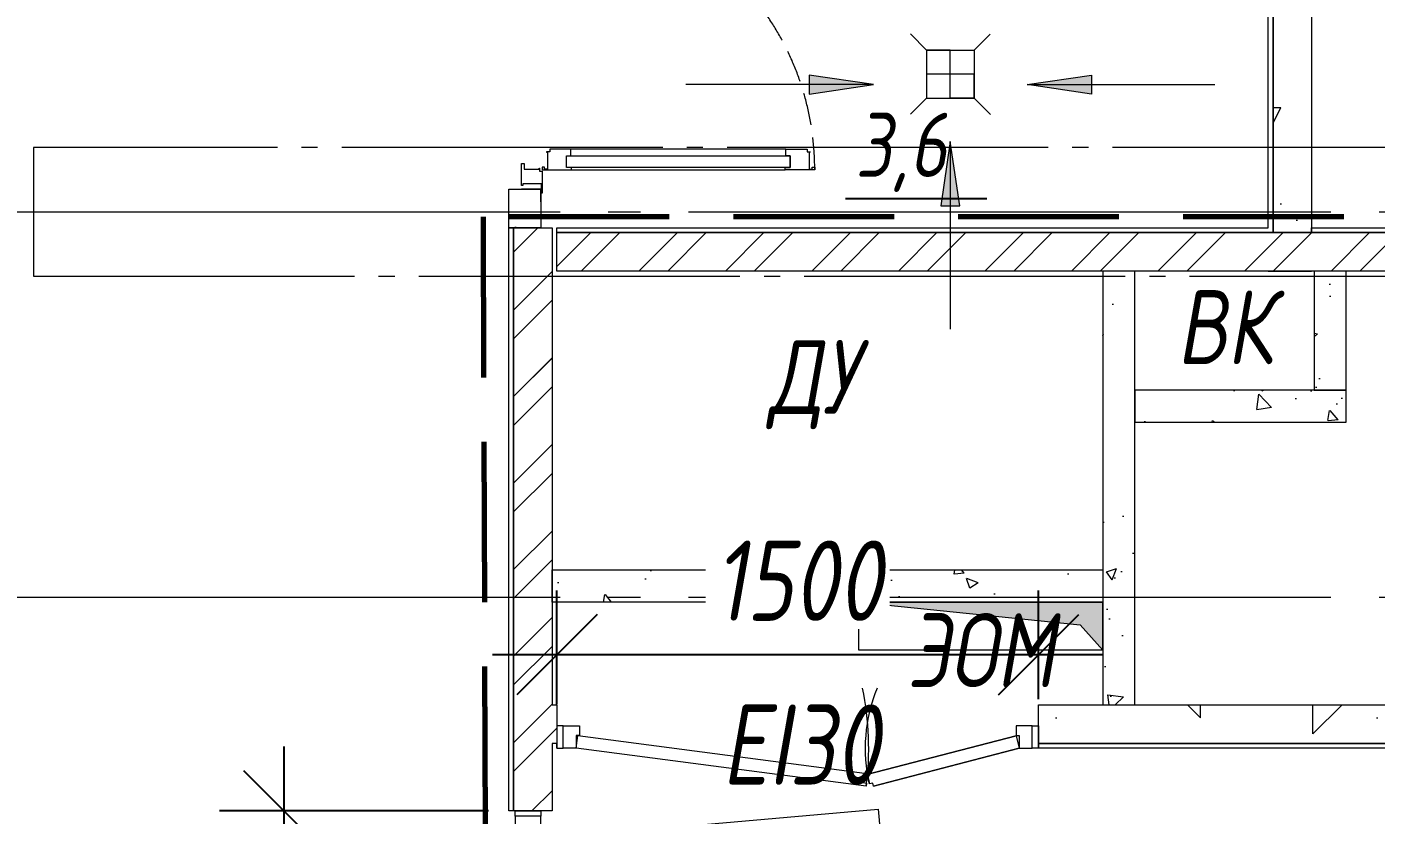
# Model space of a CAD drawing. Header units: millimetres. Extents: x -85420 to 1195317, y -69347 to 470418.
# Drawn here: x 484146 to 488344, y 56901 to 59352 of the extents above; entities that cross this region are included whole.
import ezdxf
from ezdxf.enums import TextEntityAlignment as Align

# ---------------------------------------------------------------- set-up
doc = ezdxf.new("R2010")
doc.units = ezdxf.units.MM
for name, pattern in [('ACAD_ISO03W100', [30, 12, -18]), ('GOST2.303 6', [12, 8, -1.5, 1, -1.5]), ('ГОСТ 2.303 4', [7, 5, -2, 0]), ('ГОСТ 2.303 5', [24, 20, -1.5, 1, -1.5]), ('ГОСТ 2.303 6', [12, 8, -1.5, 1, -1.5]), ('осевая', [50.800000000000004, 31.75, -6.35, 6.35, -6.35])]:
    doc.linetypes.add(name, pattern=pattern)
for name, color, linetype, lineweight in [('!М_Двери', 7, 'Continuous', 15), ('!М_Отверстия в перекрытиях', 253, 'Continuous', 15), ('!М_Перегородки_пеноблок', 7, 'Continuous', 20), ('!ФС_Ригели_балки', 251, 'ГОСТ 2.303 6', 15), ('+АР_Осевые линии', 252, 'GOST2.303 6', 9), ('АР_Двери', 7, 'Continuous', 0), ('АР_Трап', 252, 'Continuous', 0), ('АР_штриховка несущих стен', 250, 'Continuous', 0), ('СПДС_+АР_Стены', 250, 'Continuous', 20), ('СПДС_РАЗМЕРЫ', 252, 'Continuous', 0), ('ЭКСПЛИКАЦИЯ', 7, 'Continuous', 5)]:
    doc.layers.add(name, color=color, linetype=linetype, lineweight=lineweight)
doc.layers.add('ОСИ', color=7, linetype='осевая', lineweight=13, true_color=0x999999)
doc.layers.add('ПБ_граница', color=7, linetype='ГОСТ 2.303 4', lineweight=40, true_color=0xdb0000)
doc.styles.add('ГОСТ 2.304', font='CS_Gost2304.shx', dxfattribs={"oblique": 10})
doc.linetypes.add('Ground1', pattern='A,12,[130,ltypeshp.shx,S=3,R=-150,X=0,Y=-2.598],3,[130,ltypeshp.shx,S=3,R=-150,X=0,Y=-2.598],3,[130,ltypeshp.shx,S=3,R=-150,X=0,Y=-2.598],0', length=18)
doc.dimstyles.new('СПДС', dxfattribs={"dimscale": 100, "dimtxt": 2.5, "dimasz": 2.5, "dimexe": 2, "dimexo": 0.625, "dimgap": 1, "dimtad": 1, "dimdec": 0, "dimrnd": 5, "dimtxsty": 'ГОСТ 2.304', "dimblk": 'OBLIQUE', "dimblk1": 'OBLIQUE', "dimblk2": 'OBLIQUE', "dimcen": 2.5, "dimdle": 2, "dimadec": 0, "dimazin": 2, "dimtfac": 0.75, "dimtdec": 4, "dimtmove": 1, "dimatfit": 3, "dimfxl": 1, "dimtfill": 1, "dimtolj": 1, "dimarcsym": 1})
pattern_1 = [(140, (5.93523210538777e-14, 1.00000000000006), (31.87817107780613, 364.369337992008), [38.1, -419.1]), (85, (5.93523210538777e-14, 1.00000000000006), (-382.1136904780703, -70.48684284993872), [30.48, -335.28116834]), (190.4514446999999, (2.656507000000055, 31.36401400000006), (-350.2355038243903, 293.8824941807065), [32.38001759999999, -356.1804891999999]), (136.1842, (-101.5999999999999, 1.000000000000045), (84.08465586545422, 542.1580817842598), [57.14999999999998, -628.6499999999996]), (186.6355576099999, (-94.59299999999998, 46.17980000000005), (-494.8522491954431, 474.808268103006), [48.57004627999999, -534.2712163199999]), (81.18415116999998, (-101.5999999999999, 1.000000000000045), (-494.8522491710653, 474.8082681299541), [45.71993414, -502.91946384]), (111, (-76.19999999999997, 51.80000000000004), (204.5303963741752, 303.2287825382651), [38.09999999999999, -419.0999999999999]), (55.99999999999997, (-76.19999999999997, 51.80000000000004), (-368.3759322446385, 123.6040566952941), [30.47999999999999, -335.2799999999999]), (161.451445, (-59.15580019999995, 77.06906520000004), (-163.8455377718105, 426.8328385574323), [32.38001759999997, -356.1798751999997]), (127.5, (5.93523210538777e-14, 1.00000000000006), (-169.1100777463062, 6.177206501183609), [0, -331.216, 0, -340.36, 0, -336.55]), (97.49999999999996, (5.93523210538777e-14, 1.00000000000006), (-200.361149636239, 133.6393250206115), [0, -194.056, 0, -323.5959999999999, 0, -128.27]), (57.49999999999999, (7.497730110388003e-14, -112.2839999999999), (11.45748798534685, 271.1811903337428), [0, -127, 0, -396.24, 0, -525.7799999999999]), (47.5, (8.19840186150918e-14, -163.0839999999999), (-50.8529820666661, 296.2583627720361), [0, -165.1, 0, -263.1439999999999, 0, -373.3799999999999])]
pattern_2 = [(45, (0, 0), (0, -269.4076836320747), []), (45, (5792.260000000001, -5971.880000000001), (-269.4076836320747, 0), [])]
pattern_3 = [(45, (150, 150), (0, 1000.000000019025), [141.4, -282.8, 70.7, -424.3000000000001, 141.4, -353.6135624]), (135, (800.0000000000001, 200), (-1000.000000019025, 8.881784197001254e-14), [141.4, -212.1, 70.7, -353.6000000000001, 141.4, -495.0135624]), (63.43494882, (0, 0), (5.099862754320839e-08, 1000.000000000094), [111.8, -447.2, 111.8, -447.233989, 0, 0]), (116.5650512, (0, 0), (-4.000643816226557e-07, 1000.000000000094), [111.8, -447.2000000000001, 111.8, -447.2339890000001, 0, 0]), (0, (0, 100), (0, 1000), [50.00000000000001, -400.0000000000001, 100, -400.0000000000001, 50.00000000000001, 0]), (0, (0, 250), (0, 1000), [-150, 100, -400.0000000000001, 0, -350.0000000000001, 0]), (0, (0, 300.0000000000001), (0, 1000), [-400.0000000000001, 0, -300.0000000000001, 100, -200, 0]), (0, (0, 450.0000000000001), (0, 1000), [-200, 0, -250, 100, -450.0000000000001, 0]), (0, (0, 600.0000000000001), (0, 1000), [-200, 100, -400.0000000000001, 100, -200, 0]), (0, (0, 850.0000000000001), (0, 1000), [-150, 100, -200, 0, -550.0000000000001, 0]), (0, (0, 900.0000000000001), (0, 1000), [-200, 0, -600.0000000000001, 100, -100, 0]), (90, (50.00000000000001, 200), (-1000, 6.123233995736768e-14), [-300.0000000000001, 0, -300.0000000000001, 0, -400.0000000000001, 0]), (90, (150, 0), (-1000, 6.123233995736768e-14), [-150, 100, -400.0000000000001, 0, -350.0000000000001, 0]), (90, (250, 0), (-1000, 6.123233995736768e-14), [-400.0000000000001, 0, -350.0000000000001, 100, -150, 0]), (90, (800.0000000000001, 0), (-1000, 6.123233995736768e-14), [-200, 100, -500.0000000000001, 100, -100, 0]), (90, (100, 100), (-1000, 6.123233995736768e-14), [-300.0000000000001, 0, -350.0000000000001, 0, -350.0000000000001, 0]), (90, (200, 100), (-1000, 6.123233995736768e-14), [-250, 0, -550.0000000000001, 0, -200, 0]), (90, (300.0000000000001, 150), (-1000, 6.123233995736768e-14), [-500.0000000000001, 0, -150, 0, -350.0000000000001, 0]), (90, (350.0000000000001, 50.00000000000001), (-1000, 6.123233995736768e-14), [-450.0000000000001, 0, -200, 0, -250, 0]), (90, (450.0000000000001, 200), (-1000, 6.123233995736768e-14), [-400.0000000000001, 0, -150, 0, -400.0000000000001, 0]), (90, (500.0000000000001, 250), (-1000, 6.123233995736768e-14), [-450.0000000000001, 0, -200, 0, -350.0000000000001, 0]), (90, (550.0000000000001, 0), (-1000, 6.123233995736768e-14), [-600.0000000000001, 0, -250, 0, -150, 0]), (90, (600.0000000000001, 150), (-1000, 6.123233995736768e-14), [-200, 0, -400.0000000000001, 0, -400.0000000000001, 0]), (90, (650.0000000000001, 100), (-1000, 6.123233995736768e-14), [-450.0000000000001, 0, -250, 0, -300.0000000000001, 0]), (90, (700.0000000000001, 50.00000000000001), (-1000, 6.123233995736768e-14), [-400.0000000000001, 0, -300.0000000000001, 0, -300.0000000000001, 0]), (90, (800.0000000000001, 100), (-1000, 6.123233995736768e-14), [-300.0000000000001, 0, -300.0000000000001, 0, -400.0000000000001, 0]), (90, (900.0000000000001, 150), (-1000, 6.123233995736768e-14), [-400.0000000000001, 0, -200, 0, -400.0000000000001, 0]), (90, (950.0000000000001, 200), (-1000, 6.123233995736768e-14), [-150, 0, -600.0000000000001, 0, -250, 0])]

# ---------------------------------------------------------------- blocks, each defined once
blk = doc.blocks.new('1700-3')
for points in [[(80, 1600.000000000015), (0, 1600.000000000015), (0, 1583.000000000015), (80, 1583.000000000015), (80, 1600.000000000015)], [(0, 1583.000000000015), (80, 1583.000000000015), (80, 1513.000000000015), (50, 1513.000000000015), (50, 1513.000000000015), (0, 1513.000000000015), (0, 1583.000000000015)], [(-392.1956552634247, 1511.219742561078), (-426.6639266188386, 1517.297428779418), (-441.3992372895275, 1433.729329266512), (-76.10628632755558, 1369.318326149302), (-61.37097565686662, 1452.886425662208), (-95.83924701230725, 1458.964111880553)], [(-392.1956552634247, 1511.219742561078), (-400.8532797157443, 1462.119914403594), (-104.4968714646268, 1409.86428372307), (-95.83924701230734, 1458.964111880553)], [(-971.9025444605915, -27.90633910566137), (-1006.769358893734, -30.95679010174195), (-1014.165157475821, 53.5775745122065), (-63.29399592736806, 136.7680216191447), (-55.89819734544509, 52.2336570052403), (-90.76501177867341, 49.18320600915217)], [(-971.9025444605919, -27.90633910565656), (-976.2478920464354, 21.76121107508555), (-95.11035936448361, 98.85075618983782), (-90.76501177867299, 49.18320600914736)], [(0, -83), (80, -83), (80, -13), (50, -13), (50, -13), (0, -13), (0, -83)], [(80, -100), (0, -100), (0, -83), (80, -83), (80, -100)]]:
    blk.add_lwpolyline(points)
for points in [[(-476.2561586545376, 1526.041877320866), (-12.13058800625615, 1444.204016778862), (0, 1513.000000000015), (-464.1255706482814, 1594.837860542019)], [(0, -13), (-1050.701037039408, -104.9244294936596), (-1056.78949948028, -35.33298535108734), (-6.088462440708092, 56.59144414252825)]]:
    blk.add_lwpolyline(points, close=True)
at = {"linetype": 'ACAD_ISO03W100', "ltscale": 3}
for points in [[(-471.2854556929224, 1443.142727846411), (0, 1443.142727846411), (0, 1513.000000000015), (-471.2854556929224, 1513.000000000015)], [(0, -13), (-1054.714544307331, -12.99999999778794), (-1054.714544307331, 56.85727215581591), (1.600852783667506e-10, 56.85727215354564)]]:
    blk.add_lwpolyline(points, close=True, dxfattribs=at)
for points in [[(-385.9281835410744, 1443.142727846411), (-420.9281835410608, 1443.142727846411), (-420.928183541094, 1358.285455696284), (-50.00000000003325, 1358.285455696284), (-50.00000000000006, 1443.142727846411), (-85.00000000001363, 1443.142727846411)], [(-385.9281835410745, 1443.142727846411), (-385.9281835410804, 1393.285455696284), (-85.00000000001961, 1393.285455696284), (-85.0000000000137, 1443.142727846411)], [(-969.5033349099207, 56.85727215578422), (-1004.503334909845, 56.85727215586533), (-1004.503334909845, 141.7145443094692), (-49.9999999998207, 141.7145443071989), (-49.99999999998079, 56.85727215365327), (-84.99999999999099, 56.85727215373439)], [(-969.5033349099207, 56.85727215578905), (-969.5033349098445, 106.714544309391), (-84.99999999988664, 106.7145443072772), (-84.99999999999099, 56.85727215372955)]]:
    blk.add_lwpolyline(points, dxfattribs=at)
for centre, radius, start, end in [((0, 1513.000000000015), 471.2854556929224, 170, 269.999999999991), ((-2.398792275926098e-10, -13), 1054.714544307091, 89.99999999999099, 181.2023287772808)]:
    blk.add_arc(centre, radius, start, end, dxfattribs=at)
blk = doc.blocks.new('_Oblique')
at = {"color": 0, "linetype": 'ByBlock', "lineweight": -2}
blk.add_line((-0.5, -0.5), (0.5, 0.5), dxfattribs=at)
blk = doc.blocks.new('*D383')
at = {"layer": 'Defpoints', "color": 0, "ltscale": 100, "transparency": 16777216}
for p in [(485646.3793855438, 56911.40785124432), (484946.3791458157, 55211.40785124431), (485646.3791188022, 55211.40785124431)]:
    blk.add_point(p, dxfattribs=at)
at = {"layer": 'СПДС_РАЗМЕРЫ', "color": 0, "lineweight": -2, "ltscale": 100, "transparency": 16777216}
for p, q in [((484946.3791458157, 57111.40785124432), (484946.3791458157, 55011.40785124431)), ((485583.8793855438, 56911.40785124432), (484746.3791458157, 56911.40785124432)), ((485583.8791188022, 55211.40785124431), (484746.3791458157, 55211.40785124431))]:
    blk.add_line(p, q, dxfattribs=at)
at = {"layer": 'СПДС_РАЗМЕРЫ', "color": 0, "lineweight": -2, "ltscale": 100, "transparency": 16777216, "xscale": 250, "yscale": 250, "zscale": 250}
for p, rotation in [((484946.3791458157, 56911.40785124432), 90), ((484946.3791458157, 55211.40785124431), 270)]:
    blk.add_blockref('_Oblique', p, dxfattribs=dict(at, rotation=rotation))
at = {"layer": 'СПДС_РАЗМЕРЫ', "color": 0, "ltscale": 100, "transparency": 16777216, "insert": (484721.3791457532, 56061.40785124432), "char_height": 250, "attachment_point": 5, "rotation": 90, "style": 'ГОСТ 2.304', "bg_fill": 3, "box_fill_scale": 1.1, "bg_fill_color": 256, "bg_fill_true_color": 13158600, "bg_fill_transparency": 0}
blk.add_mtext('\\A1;1700', dxfattribs=at)
blk = doc.blocks.new('*D297')
at = {"layer": 'Defpoints', "color": 0, "ltscale": 100, "transparency": 16777216}
for p in [(487296.3437071798, 57397.72428259006), (485796.3796683408, 57181.4152099858), (487296.3437071798, 57196.61625899508)]:
    blk.add_point(p, dxfattribs=at)
at = {"layer": 'СПДС_РАЗМЕРЫ', "color": 0, "lineweight": -2, "ltscale": 100, "transparency": 16777216}
for p, q in [((485796.3796683408, 57243.9152099858), (485796.3796683408, 57597.72428259006)), ((487296.3437071798, 57259.11625899508), (487296.3437071798, 57597.72428259006)), ((485596.3796683408, 57397.72428259006), (487496.3437071798, 57397.72428259006))]:
    blk.add_line(p, q, dxfattribs=at)
at = {"layer": 'СПДС_РАЗМЕРЫ', "color": 0, "lineweight": -2, "ltscale": 100, "transparency": 16777216, "xscale": 250, "yscale": 250, "zscale": 250, "rotation": 180}
blk.add_blockref('_Oblique', (485796.3796683408, 57397.72428259006), dxfattribs=at)
at = {"layer": 'СПДС_РАЗМЕРЫ', "color": 0, "lineweight": -2, "ltscale": 100, "transparency": 16777216, "xscale": 250, "yscale": 250, "zscale": 250}
blk.add_blockref('_Oblique', (487296.3437071798, 57397.72428259006), dxfattribs=at)
at = {"layer": 'СПДС_РАЗМЕРЫ', "color": 0, "ltscale": 100, "transparency": 16777216, "insert": (486546.3616877603, 57627.90195219517), "char_height": 250, "attachment_point": 5, "style": 'ГОСТ 2.304', "bg_fill": 3, "box_fill_scale": 1.1, "bg_fill_color": 256, "bg_fill_true_color": 13158600, "bg_fill_transparency": 0}
blk.add_mtext('\\A1;1500', dxfattribs=at)
blk = doc.blocks.new('*U273')
h = blk.add_hatch(color=256)
h.dxf.hatch_style = 1
h.paths.add_polyline_path([(-29.51197054858017, -384.1461214440787), (29.51197054842487, -384.1461214440787), (-1.13686837721616e-13, -584.1461214440787)])
blk.add_line((-1.13686837721616e-13, -584.1461214440787), (0, 0))
blk.add_lwpolyline([(29.51197054842487, -384.1461214440787), (-29.51197054858017, -384.1461214440787), (-1.13686837721616e-13, -584.1461214440787), (29.51197054842487, -384.1461214440787)])
blk = doc.blocks.new('*U272')
h = blk.add_hatch(color=256)
h.dxf.hatch_style = 1
h.paths.add_polyline_path([(-29.51197054858016, -384.1461214440787), (29.5119705484248, -384.1461214440787), (-1.073059016791248e-13, -584.1461214440787)])
blk.add_line((-1.073059016791248e-13, -584.1461214440787), (0, 0))
blk.add_lwpolyline([(29.5119705484248, -384.1461214440787), (-29.51197054858016, -384.1461214440787), (-1.073059016791248e-13, -584.1461214440787), (29.5119705484248, -384.1461214440787)])
blk = doc.blocks.new('*U253')
at = {"lineweight": 15}
h = blk.add_hatch(dxfattribs=at)
h.set_pattern_fill('AR-CONC', color=256, scale=2, angle=90)
h.set_pattern_definition(pattern_1)
h.paths.add_polyline_path([(5.949024856394093e-14, 5.950795411990839e-14), (-3.122502256758253e-14, 657.5998889776054), (99.99999999999994, 657.5998889776054), (100.0000000000001, 7.328299957026333e-14)])
at = {"linetype": 'ByBlock', "ltscale": 100, "transparency": 33554687}
blk.add_lwpolyline([(5.949024856394093e-14, 5.949024856394088e-14), (-3.121086674059315e-14, 657.5998889776054), (99.99999999999994, 657.5998889776054), (100.0000000000001, 7.328299957026333e-14)], close=True, dxfattribs=at)
blk = doc.blocks.new('*U252')
at = {"lineweight": 15}
h = blk.add_hatch(dxfattribs=at)
h.set_pattern_fill('AR-CONC', color=256, scale=2, angle=90)
h.set_pattern_definition(pattern_1)
h.paths.add_polyline_path([(100.0000000000001, 7.328299957026333e-14), (5.949024856394093e-14, 5.945244296867713e-14), (8.409939411535561e-15, 370.4128480884954), (99.99999999999999, 370.4128480884954)])
at = {"linetype": 'ByBlock', "ltscale": 100, "transparency": 33554687}
blk.add_lwpolyline([(5.949024856394093e-14, 5.949024856394088e-14), (8.400126731667187e-15, 370.4128480884954), (99.99999999999999, 370.4128480884954), (100.0000000000001, 7.328299957026333e-14)], close=True, dxfattribs=at)
blk = doc.blocks.new('*U141')
at = {"lineweight": 15}
h = blk.add_hatch(dxfattribs=at)
h.set_pattern_fill('AR-CONC', color=256, scale=2, angle=90)
h.set_pattern_definition([(140, (1.185747555030846e-13, 1.000000000000119), (31.87817107780602, 364.369337992008), [38.1, -419.1]), (85, (1.185747555030846e-13, 1.000000000000119), (-382.1136904780703, -70.48684284993882), [30.48, -335.28116834]), (190.4514447, (2.656507000000106, 31.36401400000012), (-350.2355038243904, 293.8824941807064), [32.38001759999999, -356.1804891999999]), (136.1842, (-101.5999999999999, 1.000000000000078), (84.08465586545407, 542.1580817842598), [57.14999999999997, -628.6499999999995]), (186.6355576099999, (-94.5929999999999, 46.17980000000008), (-494.8522491954432, 474.8082681030058), [48.57004627999999, -534.2712163199999]), (81.18415116999998, (-101.5999999999999, 1.000000000000078), (-494.8522491710655, 474.8082681299539), [45.71993414, -502.91946384]), (111, (-76.1999999999999, 51.80000000000008), (204.5303963741751, 303.2287825382651), [38.09999999999999, -419.0999999999999]), (55.99999999999998, (-76.1999999999999, 51.80000000000008), (-368.3759322446385, 123.604056695294), [30.47999999999999, -335.2799999999999]), (161.451445, (-59.15580019999991, 77.06906520000007), (-163.8455377718107, 426.8328385574322), [32.38001759999997, -356.1798751999997]), (127.5, (1.185747555030846e-13, 1.000000000000119), (-169.1100777463062, 6.177206501183565), [0, -331.2159999999999, 0, -340.3599999999999, 0, -336.5499999999999]), (97.49999999999994, (1.185747555030846e-13, 1.000000000000119), (-200.3611496362391, 133.6393250206114), [0, -194.056, 0, -323.5959999999999, 0, -128.27]), (57.49999999999999, (1.645387897266032e-13, -112.2839999999999), (11.45748798534678, 271.1811903337428), [0, -127, 0, -396.24, 0, -525.7799999999999]), (47.5, (1.851504642662976e-13, -163.0839999999999), (-50.85298206666618, 296.2583627720361), [0, -165.0999999999999, 0, -263.1439999999999, 0, -373.3799999999999])])
edge = h.paths.add_edge_path()
edge.add_line((4.017619570362285e-14, 120.0000000059373), (-99.99999999999994, 120.0000000059373))
edge.add_line((5.94902485639409e-14, 1.189881526642012e-13), (4.019277676686666e-14, 120.0000000059373))
edge.add_line((-99.99999999999994, 1.028992706311154e-13), (5.684341886080801e-14, 1.189804971278817e-13))
edge.add_line((-99.99999999999994, 120.0000000059373), (-99.99999999999994, 9.947598300641403e-14))
at = {"linetype": 'ByBlock', "ltscale": 100, "transparency": 33554687}
blk.add_lwpolyline([(5.94902485639409e-14, 1.189804971278817e-13), (4.019277676686666e-14, 120.0000000059373), (-99.99999999999994, 120.0000000059373), (-99.99999999999994, 1.028992706311154e-13)], close=True, dxfattribs=at)
blk = doc.blocks.new('дверь в проем 970_преобразован_в_статический_2')
for p, q in [((762.9512476145486, 125.0337799148773), (93.98322896762234, 125.0330403148117)), ((96.01530297455157, 61.02368849012414), (760.919173606786, 61.02357793182118))]:
    blk.add_line(p, q)
at = {"color": 1, "linetype": 'Ground1'}
for points in [[(-60.03065264009074, 971.0274786721593), (0.000110558297998182, 971.0274786721593), (0.0001105582980053271, 1009.923125660457)], [(-7.145014437747646e-15, -38.89564698829781), (0, 0), (-60.03076319838874, 1.102747230019192e-14)]]:
    blk.add_lwpolyline(points, dxfattribs=at)
for points in [[(-60.03065264009074, 959.0274786721593), (-60.03065264009076, 891.0274786721593), (-52.03065264009076, 891.0274786721593), (-52.03065264009075, 908.0332921593244), (-5.588114489882916, 908.0332921593536), (-5.588114489882916, 905.0082713293405), (-3.979371291579643, 905.0082713293405), (-3.979371291579641, 914.9992875021444), (3.979549342975756, 914.9992875021444), (3.979549342975768, 983.0736590291226), (0.0001105582980003949, 983.0736590291226), (0.0001105582979989173, 975.030050700504), (2.377730225189405, 975.030050700504), (2.3777302251894, 954.03198135205), (-56.22054617833948, 954.03198135205), (-56.22054617833947, 959.0274786721593)], [(3.979438784652315, 68.98260912464411), (3.979438784648675, 61.02368849012419), (96.01530297455157, 61.02368849012414), (96.01530297455001, 68.05123828331348), (80.01275247877952, 68.05123828328982), (80.01275247876961, 104.0358211247016), (93.98325050146414, 104.0358211247093), (93.98322896674672, 125.033890473151), (27.94095298015551, 125.0338904731741), (27.94095298014141, 117.0749698386142), (17.94993680732315, 117.0338904731434), (17.94993680732207, 115.4662266402865), (20.99804781584773, 115.4662266402793), (20.99804781584518, 62.71705478471772), (11.93838095178623, 62.71705478471199), (11.93838095179878, 68.98260912466436)], [(80.01275247876961, 104.0358211247016), (776.9217241025341, 104.0357105664064), (776.9217241025442, 68.05112772499416), (80.01275247877952, 68.05123828328982)], [(852.9550377966777, 68.98249856636653), (852.9550377966889, 61.02357793182159), (760.919173606786, 61.02357793182118), (760.9191736067839, 68.05112772501052), (776.9217241025442, 68.05112772499416), (776.9217241025341, 104.0357105664064), (762.9512260798398, 104.0357105663983), (762.9512476145486, 125.0337799148773), (828.9935236011651, 125.0337799148688), (828.9935236011763, 117.0748592803243), (838.9845397739848, 117.0337799148645), (838.9845397739839, 115.4661160820076), (835.9364287654728, 115.4661160819898), (835.9364287654698, 62.71694422642823), (844.996095629529, 62.71694422643395), (844.996095629517, 68.98249856637129)], [(-60.03076319838873, 12.00000000000001), (-60.03076319838873, 80.00000000000001), (-52.03076319838873, 80), (-52.03076319838873, 62.99418651280577), (-5.588225048209995, 62.99418651280575), (-5.588225048209995, 66.01920734281885), (-3.979481849877617, 66.01920734281885), (-3.979481849877619, 56.02819117001491), (3.979438784648675, 56.02819117001491), (3.979438784677766, -12.04618035699241), (-2.212847432421371e-15, -12.04618035699241), (-7.352605534357116e-16, -4.002572028373834), (2.377619666891405, -4.002572028373607), (2.377619666891408, 16.99549732010928), (-56.22065673663746, 16.99549732010929), (-56.22065673663746, 12.00000000000001)]]:
    blk.add_lwpolyline(points, close=True)
at = {"linetype": 'ГОСТ 2.303 4', "ltscale": 20}
blk.add_arc((3.979438784648682, 61.02368849012418), 848.975599012048, 359.9999925386256, 89.99999253862487, dxfattribs=at)
blk = doc.blocks.new('*U121')
at = {"transparency": 33554559}
h = blk.add_hatch(color=256, dxfattribs=at)
h.dxf.hatch_style = 1
h.paths.add_polyline_path([(0, -150), (0, 0), (760, -2.256930747526753e-06), (70.71067811865487, -70.71067811865464)])
at = {"ltscale": 50}
blk.add_lwpolyline([(0, 0), (1.13686837721616e-13, -149.9999999999995), (760, -149.999992754064), (760, -2.25693074753508e-06)], close=True, dxfattribs=at)
at = {"lineweight": 15}
blk.add_lwpolyline([(0, -150), (0, 0), (760, -2.25693074753508e-06), (70.71067811865487, -70.71067811865464)], close=True, dxfattribs=at)
blk = doc.blocks.new('*U135')
at = {"lineweight": 15}
h = blk.add_hatch(dxfattribs=at)
h.set_pattern_fill('AR-CONC', color=256, scale=2, angle=90)
h.set_pattern_definition(pattern_1)
h.paths.add_polyline_path([(-1.267180804731538e-13, 1349.999793531635), (99.99999999999984, 1349.999793531635), (100.0000000000001, 7.328299957026333e-14), (5.949024856394093e-14, 5.950795411990839e-14)])
at = {"linetype": 'ByBlock', "ltscale": 100, "transparency": 33554687}
blk.add_lwpolyline([(5.949024856394093e-14, 5.949024856394088e-14), (-1.267118615437447e-13, 1349.999793531635), (99.99999999999984, 1349.999793531635), (100.0000000000001, 7.328299957026333e-14)], close=True, dxfattribs=at)
blk = doc.blocks.new('*U123')
at = {"lineweight": 15}
h = blk.add_hatch(dxfattribs=at)
h.set_pattern_fill('AR-CONC', color=256, scale=2, angle=360)
h.set_pattern_definition([(49.99999999999999, (1.00000000000006, 5.946736380903647e-14), (364.369337992008, -31.87817107780618), [38.1, -419.1]), (355, (1.00000000000006, 5.946736380903647e-14), (-70.48684284993867, 382.1136904780703), [30.48, -335.28116834]), (100.4514446999999, (31.36401400000006, -2.656506999999941), (293.8824941807065, 350.2355038243902), [32.38001759999999, -356.1804891999999]), (46.18419999999995, (1.000000000000062, 101.6000000000001), (542.1580817842598, -84.08465586545431), [57.14999999999998, -628.6499999999997]), (96.63555760999995, (46.17980000000006, 94.59300000000007), (474.8082681030061, 494.852249195443), [48.57004627999999, -534.2712163199999]), (351.18415117, (1.000000000000062, 101.6000000000001), (474.8082681299541, 494.8522491710652), [45.71993414, -502.91946384]), (20.99999999999998, (51.80000000000005, 76.20000000000007), (303.228782538265, -204.5303963741752), [38.09999999999999, -419.1]), (326, (51.80000000000005, 76.20000000000007), (123.6040566952942, 368.3759322446385), [30.47999999999999, -335.2799999999999]), (71.45144499999996, (77.06906520000005, 59.15580020000006), (426.8328385574323, 163.8455377718105), [32.38001759999998, -356.1798751999998]), (37.49999999999999, (1.00000000000006, 5.946736380903647e-14), (6.177206501183637, 169.1100777463062), [0, -331.216, 0, -340.36, 0, -336.55]), (7.499999999999953, (1.00000000000006, 5.946736380903647e-14), (133.6393250206115, 200.361149636239), [0, -194.056, 0, -323.5959999999999, 0, -128.27]), (327.5, (-112.2839999999999, 6.205984038363095e-14), (271.1811903337428, -11.45748798534689), [0, -127, 0, -396.24, 0, -525.7799999999999]), (317.5, (-163.0839999999999, 6.322238593277649e-14), (296.2583627720361, 50.85298206666605), [0, -165.1, 0, -263.1439999999999, 0, -373.3799999999999])])
edge = h.paths.add_edge_path()
edge.add_line((1715.000148624647, 99.99999999999966), (-2.273736754432321e-13, 100.0000000000001))
edge.add_line((1715.000148624647, -3.403249904110339e-13), (1715.000148624647, 99.99999999999964))
edge.add_line((5.950795411990839e-14, 1.189804971278818e-13), (1715.000148624647, -3.403207494445519e-13))
edge.add_line((8.627166003733188e-14, 100.0000000000001), (5.949024856394088e-14, 9.947598300641403e-14))
at = {"linetype": 'ByBlock', "ltscale": 100, "transparency": 33554687}
blk.add_lwpolyline([(5.949024856394088e-14, 1.189804971278818e-13), (1715.000148624647, -3.403207494445522e-13), (1715.000148624647, 99.99999999999966), (8.627166003733188e-14, 100.0000000000001)], close=True, dxfattribs=at)
blk = doc.blocks.new('*U49')
at = {"linetype": 'ГОСТ 2.303 5', "ltscale": 50}
blk.add_lwpolyline([(5560, 400), (0, 400), (0, 0), (5560, 1.818989403545856e-12)], close=True, dxfattribs=at)
blk = doc.blocks.new('Из_буфера30619')
blk.add_blockref('*U49', (42000.00000001211, -11999.99999999418))
blk = doc.blocks.new('A$C314F1C93')
at = {"layer": '+АР_Осевые линии', "linetype": 'ГОСТ 2.303 5', "lineweight": 0, "ltscale": 100}
for points in [[(-4199.99999999968, 43449.99999999988), (75280.00000000006, 43449.99999999988)], [(-4199.99999999968, 42249.99999999988), (75280.00000000006, 42249.99999999988)]]:
    blk.add_lwpolyline(points, dxfattribs=at)

msp = doc.modelspace()

# ---------------------------------------------------------------- block references
at = {"layer": 'ОСИ', "ltscale": 40}
msp.add_blockref('A$C314F1C93', (430406.3725916118, 15326.41521031433, 4.999999999999952e-09), dxfattribs=at)

# ---------------------------------------------------------------- next in the draw order: hatches: boundary and pattern name
at = {"layer": '!М_Перегородки_пеноблок', "ltscale": 100}
h = msp.add_hatch(dxfattribs=at)
h.set_pattern_fill('БЕТОННАЯ ПОДГОТОВКА', color=256, scale=100, style=0, pattern_type=2)
h.set_pattern_definition(pattern_3)
h.paths.add_polyline_path([(488146.372582655, 59576.41458492632), (488146.3727986056, 58711.41496889069), (488026.3727986056, 58711.41498329478), (488026.3725526966, 59696.41458513885)], flags=0)
h = msp.add_hatch(dxfattribs=at)
h.set_pattern_fill('БЕТОННАЯ ПОДГОТОВКА', color=256, scale=100, style=0, pattern_type=2)
h.set_pattern_definition(pattern_3)
h.paths.add_polyline_path([(488146.3728285641, 58591.41496889068), (488146.3728285641, 58591.41494587047), (488026.3728285641, 58591.41491591198), (488026.3728285641, 58591.41498329477)], flags=0)
at = {"layer": 'АР_штриховка несущих стен', "lineweight": 0}
h = msp.add_hatch(dxfattribs=at)
h.set_pattern_fill('FP_1', color=256, angle=90.00000000000001, style=0, pattern_type=2)
h.set_pattern_definition([(315.0000000000001, (712524.0056777213, 445917.9367795632), (-212.1320343559643, -212.1320343559643), [300.0000000000001, -50.00000000000001, 10, -50.00000000000001]), (315.0000000000001, (712736.0056777213, 445917.9367795632), (-212.1320343559643, -212.1320343559643), []), (40.00000000000001, (712524.0056777213, 445917.9367795632), (-31.37586718776049, 358.6306040025252), [37.5, -412.5]), (95.00000000000003, (712524.0056777213, 445917.9367795632), (376.0956830054848, -69.37609840310986), [30, -330]), (349.5490000000003, (712521.3906777214, 445947.8227795631), (344.7173363236747, 289.2568028982388), [31.86999999999997, -350.5709999999994]), (43.81599999999998, (712624.0056777213, 445917.9367795632), (-82.7614966388627, 533.6199696404694), [56.25, -618.75]), (353.3640000000004, (712617.1086777212, 445962.4047795633), (487.0622145359652, 467.3284015511165), [47.80499999999993, -525.8559999999989]), (98.81600000000005, (712624.0056777213, 445917.9367795632), (487.0580492787813, 467.332636044979), [45, -495]), (69.00000000000001, (712599.0056777213, 445967.9367795632), (-201.3095187061823, 298.4540715877155), [37.49999999999999, -412.4999999999999]), (124.0000000000001, (712599.0056777213, 445967.9367795632), (362.5748960476324, 121.657102386374), [29.99999999999998, -329.9999999999997]), (18.54899999999999, (712582.2296777213, 445992.8077795632), (161.2620949745204, 420.1119811543452), [31.87, -350.571]), (52.5, (712524.0056777213, 445917.9367795632), (166.4469269156558, 6.079927658645317), [3.353, -322.647, 3.353, -331.647, -331.25]), (52.5, (712524.0056777213, 445917.9367795632), (166.4469269156558, 6.079927658645317), [-661, 3.353, -327.897]), (82.50000000000003, (712524.0056777213, 445917.9367795632), (197.2058559411801, 131.5347687210744), [3.352999999999998, -187.6469999999999, 3.352999999999998, -315.1469999999997, -126.2499999999999]), (82.50000000000003, (712524.0056777213, 445917.9367795632), (197.2058559411801, 131.5347687210744), [-509.4999999999997, 3.352999999999998, -122.8969999999999]), (122.5, (712524.0056777213, 445806.4367795632), (-11.27743586718989, 266.9112180862045), [3.35299999999999, -121.6469999999997, 3.35299999999999, -386.6469999999987, -517.4999999999974]), (122.5, (712524.0056777213, 445806.4367795632), (-11.27743586718989, 266.9112180862045), [-514.9999999999974, 3.35299999999999, -514.1469999999973]), (132.5, (712524.0056777213, 445756.4367795632), (50.05249116615892, 291.5930846711931), [3.352999999999996, -159.1469999999998, 3.352999999999996, -255.6469999999998, -367.4999999999995]), (132.5, (712524.0056777213, 445756.4367795632), (50.05249116615892, 291.5930846711931), [-421.4999999999995, 3.352999999999996, -364.1469999999995])])
edge = h.paths.add_edge_path()
edge.add_line((489581.372591679, 71676.4152099858), (489581.372591679, 71176.4152099858))
edge.add_line((489581.372591679, 71676.4152099858), (490846.3725916791, 71676.4152099858))
edge.add_line((490846.3725916791, 71676.4152099858), (490846.3725916791, 57986.4152099858))
edge.add_line((490346.3725916791, 71176.4152099858), (490846.3725916791, 57986.4152099858))
edge.add_line((490346.3725916791, 71176.4152099858), (489581.372591679, 71176.4152099858))
h.paths.add_polyline_path([(490346.3725916791, 71176.4152099858), (490846.3725916791, 57986.4152099858), (490996.3725916791, 57986.4152099858), (490346.3725916782, 57486.41520998583)])
edge = h.paths.add_edge_path()
edge.add_line((487311.3759071109, 71675.6784499491), (487311.3759071109, 71676.4152099858))
edge.add_line((487311.3759071109, 71675.6784499491), (487311.372591679, 71676.4152099858))
edge.add_line((487311.372591679, 71676.4152099858), (487311.3759071109, 71676.4152099858))
at = {"layer": 'СПДС_+АР_Стены', "lineweight": 15, "ltscale": 100}
h = msp.add_hatch(dxfattribs=at)
h.set_pattern_fill('КИРПИЧ', color=1, scale=20, style=0, pattern_type=2)
h.set_pattern_definition(pattern_2)
h.paths.add_polyline_path([(489746.3725754744, 58591.41477683617), (485796.3790353635, 58591.41525097005), (485796.3790497676, 58711.41525097005), (489746.3725898784, 58711.41477683617)], flags=0)

# ---------------------------------------------------------------- next in the draw order: linework, layer by layer
at = {"layer": '!М_Перегородки_пеноблок', "ltscale": 100}
for points in [[(488146.372582655, 59576.41458492632), (488146.3727986056, 58711.41496889069), (488026.3727986056, 58711.41498329478), (488026.3725526966, 59696.41458513885)], [(488026.3725526966, 59696.41458513885), (488026.3727948609, 58726.41498329478)], [(488011.3727948609, 58726.4149850953), (488011.3725651811, 59646.40638749753)], [(488026.3727986056, 58711.41498329478), (488011.3727986056, 58711.4149850953)], [(490346.372591679, 57106.4152099858), (487296.3437071798, 57106.4152099858), (487296.3437071798, 57121.4152099858), (490346.372591679, 57121.4152099858)]]:
    msp.add_lwpolyline(points, dxfattribs=at)
for points in [[(488026.3728285641, 58591.41498329477), (488026.3728285641, 58591.41491591198), (488011.3728285641, 58591.41491216717), (488011.3728285641, 58591.41498509529), (488026.3728285641, 58591.41498329477)], [(488146.3728285641, 58591.41496889068), (488146.3728285641, 58591.41494587047), (488026.3728285641, 58591.41491591198), (488026.3728285641, 58591.41498329477), (488146.3728285641, 58591.41496889068)]]:
    msp.add_lwpolyline(points, close=True, dxfattribs=at)
at = {"layer": 'АР_Трап', "lineweight": 0, "elevation": 4.999999999999952e-09}
for points in [[(486897.0742058097, 59330.12542721565), (486946.8236640823, 59279.87613466749), (486946.8236640823, 59129.87426087511), (486897.0779533711, 59080.12855016388), (486946.8236640823, 59129.87426087511), (487096.0757677294, 59129.87426087511), (487147.0710641297, 59078.87896447495), (487096.0757677294, 59129.87426087511), (487021.4497159059, 59129.87426087511), (487021.4497159059, 59279.87613466749), (486946.8236640823, 59279.87613466749), (487096.0720388999, 59279.87613466749), (487145.071745759, 59328.87584152661), (487096.0720388999, 59279.87613466749), (487096.0757677294, 59129.87426087511), (487096.0757677294, 59204.8751977713), (486946.8236640823, 59204.8751977713)], [(486897.0742054415, 59330.12542721565), (486946.823663714, 59279.87613466749), (486946.823663714, 59129.87426087511), (486897.0779530029, 59080.12855016388), (486946.823663714, 59129.87426087511), (487096.0757673612, 59129.87426087511), (487147.0710637614, 59078.87896447495), (487096.0757673612, 59129.87426087511), (487021.4497155376, 59129.87426087511), (487021.4497155376, 59279.87613466749), (486946.823663714, 59279.87613466749), (487096.0720385317, 59279.87613466749), (487145.0717453908, 59328.87584152661), (487096.0720385317, 59279.87613466749), (487096.0757673612, 59129.87426087511), (487096.0757673612, 59204.8751977713), (486946.823663714, 59204.8751977713)]]:
    msp.add_lwpolyline(points, dxfattribs=at)
at = {"layer": 'ПБ_граница', "color": 1, "lineweight": 70, "ltscale": 100, "true_color": 0xff0404, "elevation": 4.999999999999952e-09}
msp.add_lwpolyline([(490346.3723536108, 58760.6509591809), (485566.4276517283, 58760.6509591809), (485593.8274726829, 51163.46237641718), (484146.3728411457, 51163.46237641718)], dxfattribs=at)
at = {"layer": 'СПДС_+АР_Стены', "ltscale": 100}
msp.add_lwpolyline([(488026.3727948609, 58726.41498329478), (488026.3727986056, 58711.41498329478), (485796.3790497676, 58711.41525097005), (485796.3790515681, 58726.41525097005), (488011.3727948609, 58726.41498509529)], dxfattribs=at)
for points in [[(489746.3725898784, 58711.41477683617), (488146.3727986056, 58711.41496889069), (488146.3727948609, 58726.41496889069), (489746.372591679, 58726.41477683617), (489746.3725898784, 58711.41477683617)], [(489746.3725754744, 58591.41477683617), (485796.3790353635, 58591.41525097005), (485796.3790497676, 58711.41525097005), (489746.3725898784, 58711.41477683617), (489746.3725754744, 58591.41477683617)], [(485796.3796683408, 57106.4152099858), (485796.3794639808, 57106.4152099858), (485796.3794601622, 57121.4152099858), (485796.3796683408, 57121.4152099858), (485796.3796683408, 57106.4152099858)]]:
    msp.add_lwpolyline(points, close=True, dxfattribs=at)
at = {"layer": 'ЭКСПЛИКАЦИЯ', "linetype": 'Continuous', "lineweight": 25, "ltscale": 100}
msp.add_line((486695.3739564129, 58818.08067539559, 4.999999999999952e-09), (487135.3739564129, 58818.08067539559, 4.999999999999952e-09), dxfattribs=at)

# ---------------------------------------------------------------- next in the draw order: block references
at = {"layer": '!М_Двери', "linetype": 'ГОСТ 2.303 4'}
msp.add_blockref('дверь в проем 970_преобразован_в_статический_2', (485746.3725916818, 58846.41520999174, 4.999999999999952e-09), dxfattribs=at)
at = {"layer": '!М_Отверстия в перекрытиях', "xscale": -1}
msp.add_blockref('*U121', (487496.3797437687, 57561.41520953784, 7.499999999999928e-09), dxfattribs=at)
at = {"layer": '!М_Перегородки_пеноблок', "xscale": -1}
for name, p in [('*U141', (485646.3725916818, 58726.4152099858, 4.999999999999952e-09)), ('*U135', (487596.3796683408, 57241.41520701605, 7.499999999999928e-09)), ('*U252', (488253.9795573184, 58221.00210788573, 7.499999999999928e-09)), ('*U123', (487496.3796683408, 57561.41520701605, 7.499999999999928e-09))]:
    msp.add_blockref(name, p, dxfattribs=at)
at = {"layer": '!М_Перегородки_пеноблок', "xscale": -1, "rotation": 89.99999999999997}
msp.add_blockref('*U253', (488253.9795573184, 58221.00210788573, 7.499999999999928e-09), dxfattribs=at)
at = {"layer": '!ФС_Ригели_балки'}
msp.add_blockref('Из_буфера30619', (442166.3723536048, 70576.41524488508, 4.999999999999952e-09), dxfattribs=at)
at = {"layer": 'АР_Трап', "lineweight": 0}
for name, p, rotation in [('*U272', (486197.8325834633, 59172.41751891058, -1.004999999997788e-08), 89.98507854663664), ('*U273', (487021.297587615, 58410.67122839579, 4.999999999999952e-09), 179.9850785466367)]:
    msp.add_blockref(name, p, dxfattribs=dict(at, rotation=rotation))
at = {"layer": 'АР_Трап', "lineweight": 0, "xscale": -1, "rotation": 270.0149214533633}
msp.add_blockref('*U272', (487845.0668483485, 59172.41751891058, -1.004999999997788e-08), dxfattribs=at)

# ---------------------------------------------------------------- next in the draw order: texts
at = {"layer": '!М_Отверстия в перекрытиях', "ltscale": 50, "char_height": 230, "attachment_point": 5, "line_spacing_factor": 0.648, "style": 'ГОСТ 2.304'}
for s, insert, width in [('ВК', (487875.2458906557, 58417.10756133236, 2.190265656817621e-09), 506.242801135757), ('ДУ', (486594.6769053593, 58238.16330719975, 7.499999999999928e-09), 654.3730268260715)]:
    msp.add_mtext(s, dxfattribs=dict(at, insert=insert, width=width))
at = {"layer": 'ЭКСПЛИКАЦИЯ', "linetype": 'Continuous', "lineweight": 25, "ltscale": 100, "style": 'ГОСТ 2.304', "oblique": 9.999999999999996}
msp.add_text('3,6', height=200.0000000000001, dxfattribs=at).set_placement((486725.3739564129, 59084.74734206226, 4.999999999999952e-09), align=Align.TOP_LEFT)

# ---------------------------------------------------------------- next in the draw order: dimensions: what is measured, and where the dimension line sits
at = {"layer": 'СПДС_РАЗМЕРЫ', "ltscale": 100}
for base, p1, p2, angle, picture, middle in [((487296.3437071798, 57397.72428259006, 4.999999999999952e-09), (485796.3796683408, 57181.4152099858, 4.999999999999952e-09), (487296.3437071798, 57196.61625899508, 4.999999999999952e-09), 180, '*D297', (486546.3616877603, 57627.90195219517, 4.999999999999952e-09)), ((484946.3791458157, 55211.40785124431, 4.999999999999952e-09), (485646.3793855438, 56911.40785124432, 4.999999999999952e-09), (485646.3791188022, 55211.40785124431, 4.999999999999952e-09), 90, '*D383', (484721.3791457532, 56061.40785124432, 4.999999999999952e-09))]:
    dim = msp.add_linear_dim(base=base, p1=p1, p2=p2, angle=angle, dimstyle='СПДС', dxfattribs=at)
    dim.commit()
    dim.dimension.update_dxf_attribs({"geometry": picture, "text_midpoint": middle})

# ---------------------------------------------------------------- next in the draw order: hatches: boundary and pattern name
at = {"layer": '!М_Перегородки_пеноблок', "ltscale": 100}
h = msp.add_hatch(dxfattribs=at)
h.set_pattern_fill('БЕТОННАЯ ПОДГОТОВКА', color=256, scale=100, style=0, pattern_type=2)
h.set_pattern_definition(pattern_3)
h.paths.add_polyline_path([(487296.3437071798, 57121.4152099858), (490346.372591679, 57121.4152099858), (490346.372591679, 57241.4152099858), (487296.3437071798, 57241.4152099858)], flags=0)
at = {"layer": 'СПДС_+АР_Стены', "lineweight": 15, "ltscale": 100}
h = msp.add_hatch(dxfattribs=at)
h.set_pattern_fill('КИРПИЧ', color=1, scale=20, style=0, pattern_type=2)
h.set_pattern_definition(pattern_2)
h.paths.add_polyline_path([(485781.3790515681, 58726.41524435354), (485781.3795136249, 56911.40788561205), (485661.3795136249, 56911.40785506296), (485661.3790515681, 58726.41521380445)], flags=0)
h = msp.add_hatch(dxfattribs=at)
h.set_pattern_fill('КИРПИЧ', color=1, scale=20, style=0, pattern_type=2)
h.set_pattern_definition(pattern_2)
h.paths.add_polyline_path([(485781.3796683407, 58591.41518940248), (485781.3794625081, 57241.4152099858), (485661.3794442118, 57121.4152099858), (485661.3796683407, 58591.4152076987)], flags=0)
h = msp.add_hatch(dxfattribs=at)
h.set_pattern_fill('КИРПИЧ', color=1, scale=20, style=0, pattern_type=2)
h.set_pattern_definition(pattern_2)
h.paths.add_polyline_path([(485796.3796683408, 57121.4152099858), (485661.3794442118, 57121.4152099858), (485781.3794625081, 57241.4152099858), (485796.3796683408, 57241.4152099858)], flags=0)

# ---------------------------------------------------------------- next in the draw order: linework, layer by layer
at = {"layer": '!М_Перегородки_пеноблок', "ltscale": 100}
msp.add_lwpolyline([(487296.3437071798, 57121.4152099858), (487296.3437071798, 57241.4152099858), (490346.372591679, 57241.4152099858), (490346.372591679, 57121.4152099858), (487296.3437071798, 57121.4152099858)], close=True, dxfattribs=at)
at = {"layer": 'АР_Двери'}
for points in [[(485796.3796683408, 57106.4152099858), (485816.3796683408, 57106.4152099858), (485816.3796683408, 57176.4152099858), (485796.3796683408, 57176.4152099858)], [(485856.3796683408, 57106.4152099858), (485816.3796683408, 57106.4152099858), (485816.3796683408, 57176.4152099858), (485866.3796683408, 57176.4152099858), (485866.3796683408, 57146.4152099858), (485856.3796683408, 57146.4152099858)], [(487236.3437071798, 57106.4152099858), (487276.3437071798, 57106.4152099858), (487276.3437071798, 57176.4152099858), (487226.3437071798, 57176.4152099858), (487226.3437071798, 57146.4152099858), (487236.3437071798, 57146.4152099858)], [(487296.3437071798, 57106.4152099858), (487276.3437071798, 57106.4152099858), (487276.3437071798, 57176.4152099858), (487296.3437071798, 57176.4152099858)]]:
    msp.add_lwpolyline(points, close=True, dxfattribs=at)
at = {"layer": 'СПДС_+АР_Стены', "ltscale": 100}
msp.add_lwpolyline([(485661.3790515681, 58726.41521380445), (485661.3795136249, 56911.40785506296), (485646.3795136249, 56911.40785124432), (485646.3790515681, 58726.41520998582), (485661.3790515681, 58726.41521380445)], close=True, dxfattribs=at)
for points in [[(485781.3794601621, 57121.4152099858), (485781.3795136249, 56911.40788561205), (485661.3795136249, 56911.40785506296), (485661.3790515681, 58726.41521380445), (485781.3790515681, 58726.41524435354), (485781.3790859358, 58591.41518940256)], [(485661.3790859358, 58591.41520769879), (485661.379452187, 57121.4152099858)], [(485781.3790859358, 58591.41518940256), (485781.3796683407, 58591.41518940248), (485781.3794625081, 57241.4152099858)], [(485781.3794296131, 57241.41517709081), (485781.3794460606, 57241.41519353831)], [(485781.3794625081, 57241.4152099858), (485796.3796683408, 57241.4152099858), (485796.3796683408, 57121.4152099858), (485781.3794601622, 57121.4152099858)], [(485646.3794639808, 57106.4152099858), (485646.3794419248, 57106.4152099858)], [(485661.3794601621, 57121.4152099858), (485661.3794442118, 57121.4152099858)], [(485661.3794601621, 57121.4152099858), (485661.3794639808, 57106.4152099858)]]:
    msp.add_lwpolyline(points, dxfattribs=at)

# ---------------------------------------------------------------- next in the draw order: block references
at = {"layer": 'АР_Двери', "lineweight": 30, "ltscale": 100, "rotation": 180}
msp.add_blockref('1700-3', (485746.3725916122, 56811.40785124432, 4.999999999999952e-09), dxfattribs=at)

# ---------------------------------------------------------------- next in the draw order: texts
at = {"layer": '!М_Отверстия в перекрытиях', "ltscale": 50, "insert": (487116.3797437687, 57411.41521316081, 7.499999999999928e-09), "char_height": 230, "width": 1461.554799337728, "attachment_point": 5, "line_spacing_factor": 0.648, "style": 'ГОСТ 2.304'}
msp.add_mtext('ЭОМ', dxfattribs=at)
at = {"layer": 'ПБ_граница', "linetype": 'ByBlock', "lineweight": 0, "ltscale": 100, "insert": (486554.5963313551, 57117.52128647768, 9.999999999999904e-09), "char_height": 250, "width": 1, "attachment_point": 5, "style": 'ГОСТ 2.304', "bg_fill": 3, "box_fill_scale": 1.2, "bg_fill_color": 1, "bg_fill_transparency": 0}
msp.add_mtext('EI30', dxfattribs=at)

# ---------------------------------------------------------------- next in the draw order: linework, layer by layer
at = {"layer": 'АР_Двери'}
for p, q in [((487226.2707507568, 57145.12613284875), (486761.7744786447, 57024.25971165351)), ((486782.4581366117, 56988.30979592669), (487236.3437071798, 57106.4152099858))]:
    msp.add_line(p, q, dxfattribs=at)
for points in [[(486759.6106857379, 56987.97024694576), (485856.3796683408, 57106.4152099858), (485861.5805306357, 57146.07565667251), (486753.9405810867, 57029.0562550374), (486750.0399343655, 56999.31092002237), (486760.9109013117, 56997.88535861744)], [(487236.3437071798, 57106.4152099858), (486782.4581366117, 56988.30979592669), (486779.9398975059, 56997.98752664242), (486769.3291959619, 56995.22651950631), (486761.7744786447, 57024.25971165351), (487226.2707507568, 57145.12613284875)]]:
    msp.add_lwpolyline(points, close=True, dxfattribs=at)
at = {"layer": 'АР_Двери', "ltscale": 50}
for centre, radius, start, end in [((485856.3796683408, 57106.4152099858), 910.9640388390071, 352.529161964187, 11.81779922821608), ((487236.3437071798, 57106.4152099858), 480.0682020074354, 157.1311530782269, 193.3918892818812)]:
    msp.add_arc(centre, radius, start, end, dxfattribs=at)

doc.saveas('drawing.dxf')
